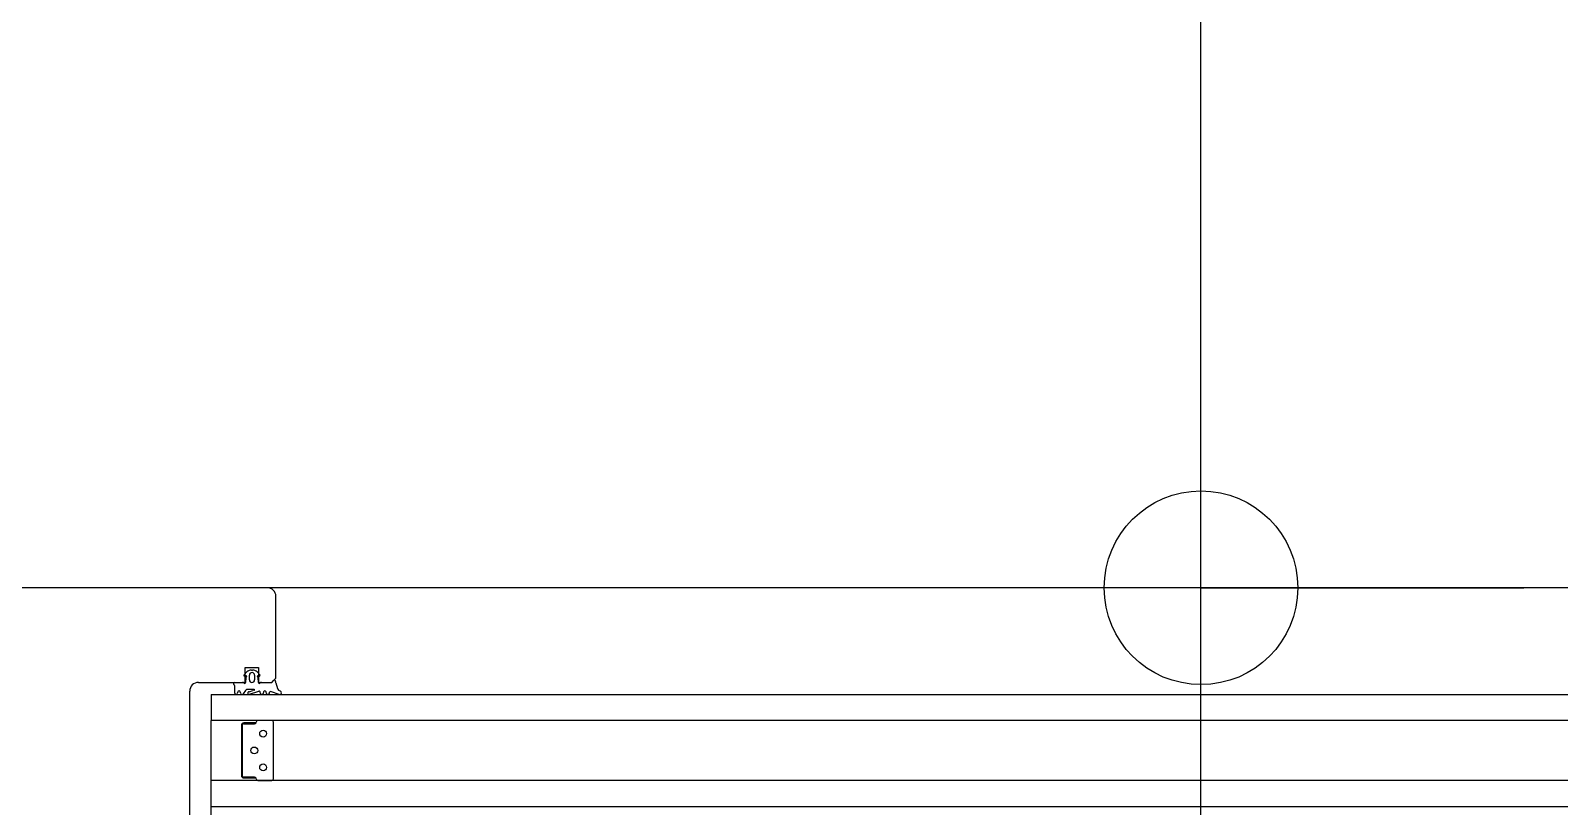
# Model space of a CAD drawing. Header units: centimetres. Extents: x 0.3 to 84.3, y 0.3 to 59.7.
# Drawn here: x 52.666 to 53.377, y 16.372 to 16.733 of the extents above; entities that cross this region are included whole.
import ezdxf

# ---------------------------------------------------------------- set-up
doc = ezdxf.new("R2010")
doc.units = ezdxf.units.CM
doc.linetypes.add('AUSGEZOGEN', pattern=[0])
doc.linetypes.add('PUNKT', pattern=[6.35, 0, -6.35])
for name, color, linetype, lineweight in [('Fenster', 7, 'AUSGEZOGEN', 35), ('Vorhangbrett', 7, 'AUSGEZOGEN', 25), ('Werkplan- Ausfuehrungsmasse', 7, 'AUSGEZOGEN', 25)]:
    doc.layers.add(name, color=color, linetype=linetype, lineweight=lineweight)

msp = doc.modelspace()

# ---------------------------------------------------------------- linework, layer by layer
at = {"layer": 'Fenster', "color": 7, "linetype": 'AUSGEZOGEN', "lineweight": 25}
for p, q in [((52.776, 16.474), (52.634, 16.474)), ((55.568, 16.474), (52.776, 16.474)), ((52.78, 16.432), (52.78, 16.47)), ((52.7658, 16.43), (52.7658, 16.437)), ((52.7658, 16.437), (52.772, 16.437)), ((52.772, 16.437), (52.772, 16.43)), ((52.744, 16.43), (52.7658, 16.43)), ((52.7609, 16.42999), (52.76452, 16.42999)), ((52.76522, 16.43357), (52.76656, 16.43491)), ((52.766, 16.43312), (52.7657, 16.43295)), ((52.7677, 16.43119), (52.76771, 16.43341)), ((52.76868, 16.43579), (52.76913, 16.43579)), ((52.77011, 16.43339), (52.7701, 16.43119)), ((52.77125, 16.43491), (52.77259, 16.43357)), ((52.77211, 16.43295), (52.77181, 16.43312)), ((52.772, 16.43), (52.778, 16.43)), ((52.77328, 16.42999), (52.77791, 16.42999)), ((52.778, 16.43), (52.78, 16.432)), ((52.77841, 16.43025), (52.77881, 16.43083)), ((52.7799, 16.43048), (52.7799, 16.43029)), ((52.7799, 16.43029), (52.7799, 16.43009)), ((52.77992, 16.42984), (52.78084, 16.42725)), ((52.74, 16.34), (52.74, 16.426)), ((52.75, 16.4244), (52.75, 16.4124)), ((52.75, 16.4244), (55.594, 16.4244)), ((52.7609, 16.42499), (52.7609, 16.42847)), ((52.7623, 16.42564), (52.76208, 16.42484)), ((52.76368, 16.42484), (52.76346, 16.42564)), ((52.76593, 16.42629), (52.76478, 16.42469)), ((52.76983, 16.42679), (52.7668, 16.42679)), ((52.76757, 16.42568), (52.76932, 16.4263)), ((52.77189, 16.42575), (52.76759, 16.42439)), ((52.77292, 16.42484), (52.77271, 16.42564)), ((52.7743, 16.42564), (52.77408, 16.42484)), ((52.77568, 16.42484), (52.77546, 16.42564)), ((52.77696, 16.4253), (52.77683, 16.42484)), ((52.78148, 16.42439), (52.77793, 16.42559)), ((52.78199, 16.42605), (52.78252, 16.42571)), ((52.75, 16.3844), (52.75, 16.4124)), ((55.594, 16.4124), (52.75, 16.4124)), ((52.764, 16.41005), (52.764, 16.38675)), ((52.76436, 16.41005), (52.76436, 16.38675)), ((52.76436, 16.38675), (52.76436, 16.41005)), ((52.77078, 16.41119), (52.76514, 16.41119)), ((52.77014, 16.41083), (52.76514, 16.41083)), ((52.76514, 16.41083), (52.77014, 16.41083)), ((52.77078, 16.41116), (52.77078, 16.41119)), ((52.77092, 16.41162), (52.77092, 16.41162)), ((52.77806, 16.4124), (52.7717, 16.4124)), ((52.77884, 16.38518), (52.77884, 16.41162)), ((52.75, 16.3724), (52.75, 16.3844)), ((55.594, 16.3844), (52.75, 16.3844)), ((52.76514, 16.38597), (52.77014, 16.38597)), ((52.77014, 16.38597), (52.76514, 16.38597)), ((52.76514, 16.38561), (52.77078, 16.38561)), ((52.77078, 16.38561), (52.77078, 16.38563)), ((52.77092, 16.38519), (52.77092, 16.38519)), ((52.7717, 16.3844), (52.77806, 16.3844)), ((52.75, 16.3444), (52.75, 16.3724)), ((52.75, 16.3724), (55.594, 16.3724))]:
    msp.add_line(p, q, dxfattribs=at)
for centre in [(52.77408, 16.40625), (52.76996, 16.3984), (52.77408, 16.39055)]:
    msp.add_circle(centre, 0.0016, dxfattribs=at)
for centre, radius, start, end in [((52.776, 16.47), 0.004, 359.9999, 89.9999), ((52.744, 16.426), 0.004, 89.9999, 179.9999), ((52.7609, 16.42939), 0.0006, 89.99992, 246.42299), ((52.76452, 16.42899), 0.001, 45.62214, 89.9999), ((52.7655, 16.43329), 0.0004, 135.0324, 300.04255), ((52.7655, 16.42999), 0.0004, 225.62214, 2.72085), ((52.77392, 16.43039), 0.00802, 161.77624, 182.72085), ((52.7661, 16.43295), 0.0002, 346.77681, 120.05193), ((52.76868, 16.43279), 0.003, 90.03724, 135.03346), ((52.7689, 16.4312), 0.0012, 180.27321, 359.65313), ((52.76891, 16.43339), 0.0012, 359.96135, 179.34416), ((52.76913, 16.43279), 0.003, 44.96634, 89.96255), ((52.77171, 16.43295), 0.0002, 59.94787, 193.22298), ((52.76389, 16.43039), 0.00802, 357.27962, 18.22356), ((52.7723, 16.42999), 0.0004, 177.2654, 314.37765), ((52.77231, 16.43329), 0.0004, 239.95725, 44.9674), ((52.77328, 16.42899), 0.001, 89.9999, 134.37765), ((52.77791, 16.43059), 0.0006, 269.9999, 324.9999), ((52.7793, 16.43048), 0.0006, 0.01005, 144.9999), ((52.7819, 16.43009), 0.002, 179.9999, 187.16606), ((52.7605, 16.42847), 0.0004, 359.9999, 66.42299), ((52.7615, 16.42499), 0.0006, 179.9999, 344.9999), ((52.76288, 16.42549), 0.0006, 14.9999, 164.9999), ((52.76426, 16.42499), 0.0006, 194.9999, 329.9999), ((52.7668, 16.42579), 0.001, 89.9999, 149.9999), ((52.76755, 16.42504), 0.000646, 88.02439, 273.49967), ((52.76978, 16.42528), 0.00112, 81.47896, 114.09746), ((52.76994, 16.4266), 0.00022, 270.18316, 121.50943), ((52.77228, 16.42553), 0.000445, 15.40192, 150.36833), ((52.7735, 16.42499), 0.0006, 194.9999, 344.9999), ((52.77488, 16.42549), 0.0006, 14.9999, 164.9999), ((52.77626, 16.42499), 0.0006, 194.9999, 344.9999), ((52.77754, 16.42514), 0.0006, 48.50745, 164.9999), ((52.78247, 16.42767), 0.00169, 194.29847, 253.41056), ((52.78176, 16.42524), 0.000896, 251.64351, 31.38005), ((52.76514, 16.41005), 0.00114, 89.9999, 179.9999), ((52.76514, 16.41005), 0.00078, 89.9999, 179.9999), ((52.76514, 16.41005), 0.00078, 89.9999, 179.9999), ((52.77014, 16.41161), 0.00078, 269.9999, 359.9999), ((52.77014, 16.41161), 0.00078, 269.9999, 325.13606), ((52.7717, 16.41162), 0.00078, 89.9999, 179.9999), ((52.77806, 16.41162), 0.00078, 359.9999, 89.9999), ((52.76514, 16.38675), 0.00114, 179.9999, 269.9999), ((52.76514, 16.38675), 0.00078, 179.9999, 269.9999), ((52.76514, 16.38675), 0.00078, 179.9999, 269.9999), ((52.77014, 16.38519), 0.00078, 359.9999, 89.9999), ((52.77014, 16.38519), 0.00078, 34.86374, 89.9999), ((52.7717, 16.38518), 0.00078, 179.9999, 269.9999), ((52.77806, 16.38518), 0.00078, 269.9999, 359.9999)]:
    msp.add_arc(centre, radius, start, end, dxfattribs=at)
at = {"layer": 'Vorhangbrett', "color": 191, "linetype": 'PUNKT', "lineweight": 25, "true_color": 0xbe96ea}
msp.add_line((48.85, 16.634), (62.37, 16.634), dxfattribs=at)
at = {"layer": 'Werkplan- Ausfuehrungsmasse', "color": 7, "linetype": 'AUSGEZOGEN', "lineweight": 25}
for p, q in [((53.21, 16.474), (53.06, 16.474)), ((53.21, 16.474), (53.36, 16.474)), ((53.21, 16.474), (53.21, 16.474)), ((53.21, 15.618), (53.21, 16.474))]:
    msp.add_line(p, q, dxfattribs=at)
msp.add_lwpolyline([(53.21, 16.474), (53.21, 17.87317), (53.21, 17.87317), (53.21, 18.42802), (53.21, 18.42802), (53.21, 21.36861), (53.21, 21.36861), (53.21, 24.214)], dxfattribs=at)
msp.add_circle((53.21, 16.474), 0.045, dxfattribs=at)

doc.saveas('drawing.dxf')
